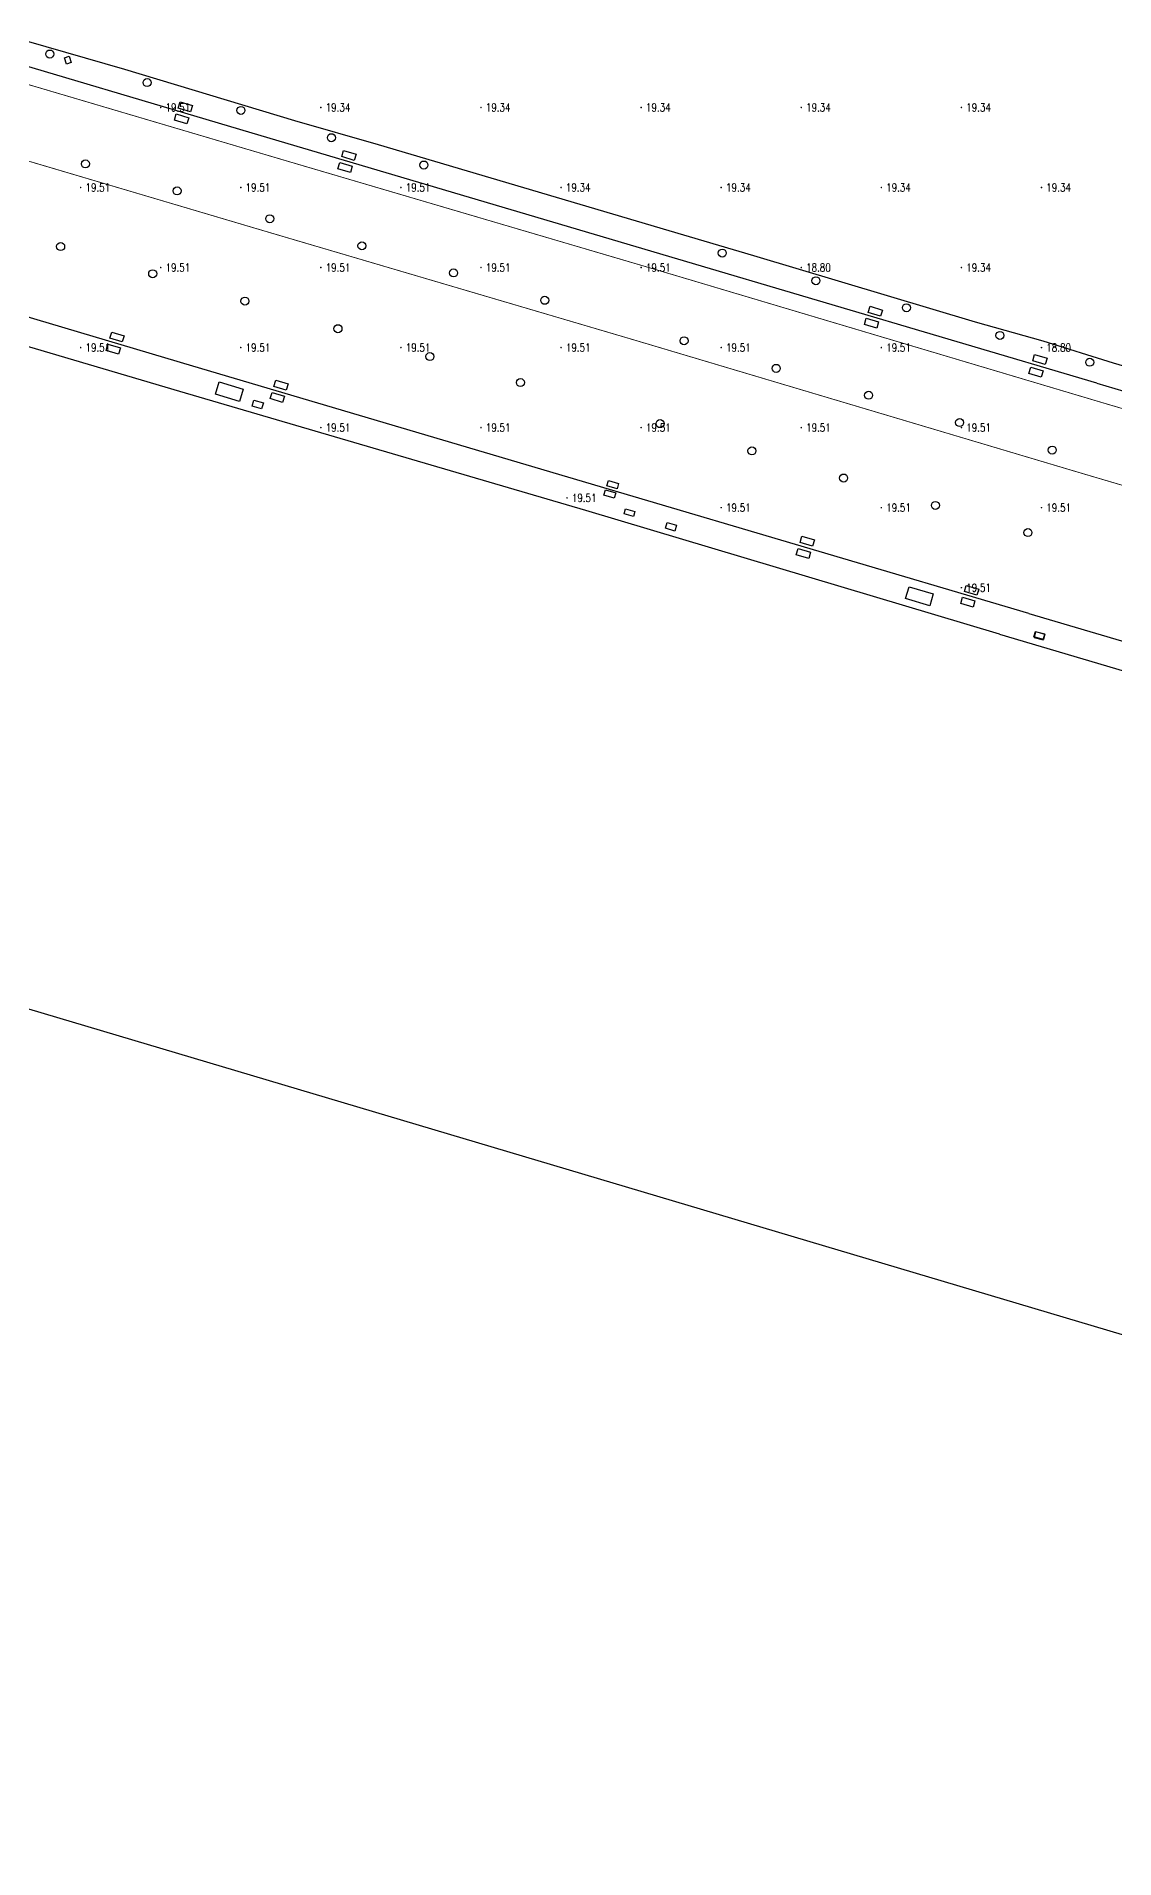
# Model space of a CAD drawing. Extents: x 404846 to 408477, y 3390929 to 3392894.
# Drawn here: x 405675.8 to 405810.5, y 3391535.6 to 3391763.3 of the extents above; entities that cross this region are included whole.
import ezdxf
from ezdxf.enums import TextEntityAlignment as Align

# ---------------------------------------------------------------- set-up
doc = ezdxf.new("R2010")
doc.units = 0
doc.header["$LTSCALE"] = 0.5
doc.layers.get('0').update_dxf_attribs({"linetype": 'CONTINUOUS'})
for name, color, linetype in [('3221', 6, 'CONTINUOUS'), ('DLSS', 4, 'CONTINUOUS'), ('FZTZ', 7, 'CONTINUOUS'), ('GCD', 1, 'CONTINUOUS'), ('GXYZ', 2, 'CONTINUOUS'), ('JMD', 6, 'CONTINUOUS'), ('作业范围', 7, 'CONTINUOUS')]:
    doc.layers.add(name, color=color, linetype=linetype)
doc.styles.add('HZ', font='rs.shx', dxfattribs={"width": 0.8, "bigfont": 'hztxt.shx'})
doc.linetypes.add('444', pattern='A,4.5,[145,AAA.SHX,S=1,R=0,X=0,Y=1],4.5,-0.5,[146,AAA.SHX,S=1,R=0,X=0,Y=0],-0.5', length=10)

# ---------------------------------------------------------------- blocks, each defined once
blk = doc.blocks.new('gc188')
blk.add_circle((0, 0), 1)
blk = doc.blocks.new('GC200')
at = {"linetype": 'Continuous', "const_width": 0.2, "flags": 128}
blk.add_lwpolyline([(-0.1, 0, 1), (0.1, 0, 1)], format="xyb", close=True, dxfattribs=at)

msp = doc.modelspace()

# ---------------------------------------------------------------- linework, layer by layer
at = {"layer": '3221', "color": 6}
for points in [[(405808.271, 3391719.92, 19.638), (405755.923, 3391735.408, 19.444), (405703.904, 3391750.827, 19.773), (405664.588, 3391762.512, 19.232), (405624.546, 3391774.342, 19.286), (405597.958, 3391782.252, 18.799), (405537.022, 3391800.27, 19.391), (405483.245, 3391816.195, 19.304), (405444.497, 3391827.698, 19.281)], [(405799.769, 3391691.15, 19.638), (405747.411, 3391706.641, 19.444), (405695.378, 3391722.064, 19.773), (405656.041, 3391733.755, 19.232), (405616.046, 3391745.571, 19.286), (405589.403, 3391753.498, 18.799), (405528.516, 3391771.501, 19.391), (405474.726, 3391787.429, 19.304), (405435.959, 3391798.939, 19.281), (405401.029, 3391809.303, 19.363)], [(405808.271, 3391719.92, 19.638), (405830.758, 3391713.274, 19.26), (405874.14, 3391700.367, 19.474), (405924.657, 3391685.396, 19.144), (405936.752, 3391681.798, 19.114), (405972.082, 3391671.265, 19.695), (405994.146, 3391664.784, 19.216), (406010.252, 3391660.021, 18.977), (406061.062, 3391644.905, 19.137), (406101.252, 3391633.013, 19.101)], [(405799.769, 3391691.15, 19.638), (405822.229, 3391684.512, 19.26), (405865.595, 3391671.61, 19.474), (405916.122, 3391656.635, 19.144), (405928.2, 3391653.043, 19.114), (405928.181, 3391653.049, 19.114), (405963.569, 3391642.499, 19.695), (405985.618, 3391635.987, 19.216), (406001.709, 3391631.191, 18.977), (406052.507, 3391616.15, 19.137), (406092.74, 3391604.246, 19.101), (406092.747, 3391604.244, 19.101), (406123.114, 3391595.266, 19.424), (406154.17, 3391585.997, 19.424), (406187.854, 3391576.04, 19.394)]]:
    msp.add_polyline3d(points, dxfattribs=at)
at = {"layer": 'DLSS', "linetype": 'Continuous', "const_width": 0.1, "flags": 128}
for points, elevation in [([(405707.289, 3391747.639), (405670.553, 3391758.506)], 19.662), ([(405704.692, 3391738.831), (405667.949, 3391749.719)], 19.662), ([(405753.047, 3391734.163), (405707.289, 3391747.639)], 19.703), ([(405750.421, 3391725.349), (405704.692, 3391738.831)], 19.703), ([(405809.159, 3391717.437), (405753.047, 3391734.163)], 19.644), ([(405806.556, 3391708.619), (405750.421, 3391725.349)], 19.644), ([(405809.159, 3391717.437), (405833.012, 3391710.397), (405842.857, 3391707.455), (405891.672, 3391692.952), (405935.048, 3391680.099), (405979.702, 3391666.866), (406011.617, 3391657.429)], 19.316), ([(405806.556, 3391708.619), (405830.394, 3391701.583), (405840.319, 3391698.678)], 19.344)]:
    msp.add_lwpolyline(points, dxfattribs=dict(at, elevation=elevation))
at = {"layer": 'DLSS', "linetype": 'Continuous', "flags": 128}
for points, elevation in [([(405693.741, 3391718.883), (405654.699, 3391730.443)], 19.786), ([(405744.443, 3391704.028), (405693.741, 3391718.883)], 20.003), ([(405796.109, 3391688.571), (405744.443, 3391704.028)], 20.056), ([(405796.109, 3391688.571), (405822.136, 3391680.88), (405849.063, 3391672.84)], 19.741)]:
    msp.add_lwpolyline(points, dxfattribs=dict(at, elevation=elevation))
at = {"layer": 'FZTZ', "linetype": 'Continuous', "flags": 128}
for points, elevation in [([(405679.596, 3391759.807), (405679.34, 3391760.584), (405679.924, 3391760.776), (405680.179, 3391759.999), (405679.596, 3391759.807)], 19.353), ([(405693.769, 3391755.072), (405695.317, 3391754.605), (405695.085, 3391753.833), (405693.537, 3391754.3), (405693.769, 3391755.072)], 19.299), ([(405693.307, 3391753.567), (405694.855, 3391753.1), (405694.622, 3391752.328), (405693.074, 3391752.795), (405693.307, 3391753.567)], 19.299), ([(405714.205, 3391749.004), (405715.753, 3391748.537), (405715.52, 3391747.766), (405713.972, 3391748.232), (405714.205, 3391749.004)], 19.921), ([(405713.725, 3391747.501), (405715.273, 3391747.035), (405715.04, 3391746.263), (405713.492, 3391746.73), (405713.725, 3391747.501)], 19.921), ([(405779.47, 3391728.043), (405781.018, 3391727.576), (405780.786, 3391726.805), (405779.238, 3391727.271), (405779.47, 3391728.043)], 19.455), ([(405779.949, 3391729.534), (405781.497, 3391729.067), (405781.264, 3391728.296), (405779.716, 3391728.762), (405779.949, 3391729.534)], 19.455), ([(405685.24, 3391726.323), (405686.788, 3391725.857), (405686.556, 3391725.085), (405685.007, 3391725.552), (405685.24, 3391726.323)], 19.314), ([(405684.772, 3391724.802), (405686.32, 3391724.335), (405686.087, 3391723.564), (405684.539, 3391724.03), (405684.772, 3391724.802)], 19.282), ([(405800.506, 3391723.507), (405802.055, 3391723.041), (405801.822, 3391722.269), (405800.274, 3391722.736), (405800.506, 3391723.507)], 19.072), ([(405800.018, 3391721.929), (405801.566, 3391721.463), (405801.333, 3391720.691), (405799.785, 3391721.158), (405800.018, 3391721.929)], 19.072), ([(405698.656, 3391720.093), (405701.657, 3391719.188), (405701.189, 3391717.636), (405698.188, 3391718.541), (405698.656, 3391720.093)], 18.906), ([(405705.272, 3391718.768), (405706.82, 3391718.302), (405706.588, 3391717.53), (405705.04, 3391717.997), (405705.272, 3391718.768)], 20.054), ([(405705.717, 3391720.302), (405707.265, 3391719.836), (405707.032, 3391719.064), (405705.484, 3391719.531), (405705.717, 3391720.302)], 20.111), ([(405702.995, 3391717.824), (405704.183, 3391717.459), (405703.952, 3391716.705), (405702.763, 3391717.07), (405702.995, 3391717.824)], 19.013), ([(405748.349, 3391706.73), (405747.074, 3391707.109), (405747.27, 3391707.769), (405748.545, 3391707.39), (405748.349, 3391706.73)], 19.558), ([(405747.983, 3391705.564), (405746.708, 3391705.943), (405746.904, 3391706.603), (405748.179, 3391706.224), (405747.983, 3391705.564)], 19.558), ([(405750.395, 3391703.259), (405749.245, 3391703.587), (405749.424, 3391704.218), (405750.575, 3391703.891), (405750.395, 3391703.259)], 19.938), ([(405754.628, 3391702.536), (405755.781, 3391702.193), (405755.561, 3391701.454), (405754.408, 3391701.798), (405754.628, 3391702.536)], 19.938), ([(405771.448, 3391700.809), (405772.996, 3391700.342), (405772.763, 3391699.571), (405771.215, 3391700.038), (405771.448, 3391700.809)], 19.558), ([(405770.971, 3391699.27), (405772.519, 3391698.803), (405772.286, 3391698.032), (405770.738, 3391698.498), (405770.971, 3391699.27)], 19.558), ([(405784.829, 3391694.504), (405787.834, 3391693.61), (405787.395, 3391692.131), (405784.389, 3391693.025), (405784.829, 3391694.504)], 19.353), ([(405791.965, 3391694.672), (405793.513, 3391694.205), (405793.28, 3391693.433), (405791.732, 3391693.9), (405791.965, 3391694.672)], 19.063), ([(405791.504, 3391693.183), (405793.052, 3391692.716), (405792.819, 3391691.944), (405791.271, 3391692.411), (405791.504, 3391693.183)], 19.063), ([(405800.607, 3391688.925), (405801.797, 3391688.588), (405801.599, 3391687.888), (405800.409, 3391688.225), (405800.607, 3391688.925)], 20.098), ([(405801.774, 3391688.575), (405800.616, 3391688.88), (405800.426, 3391688.161), (405801.584, 3391687.855), (405801.774, 3391688.575)], 20.099)]:
    msp.add_lwpolyline(points, close=True, dxfattribs=dict(at, elevation=elevation))
at = {"layer": 'JMD', "linetype": '444', "flags": 128}
for points, elevation in [([(405810.371, 3391722.429), (405801.555, 3391725.184), (405793.098, 3391727.565), (405765.435, 3391735.835), (405754.864, 3391738.957), (405718.55, 3391749.701), (405708.119, 3391752.72), (405686.89, 3391759.111), (405672.123, 3391763.391), (405659.61, 3391767.134), (405654.193, 3391768.81), (405648.273, 3391770.516), (405639.568, 3391773.062), (405636.587, 3391773.989), (405633.688, 3391774.755), (405627.905, 3391776.55), (405624.976, 3391777.437)], 21.467), ([(406173.196, 3391614.843), (406164.071, 3391617.546), (406149.967, 3391621.755), (406123.884, 3391629.522), (406099.832, 3391636.534), (406055.665, 3391649.763), (406013.646, 3391662.249), (405998.4, 3391666.733), (405974.247, 3391673.873), (405936.312, 3391685.139), (405846.427, 3391711.79), (405836.304, 3391714.753), (405810.371, 3391722.429)], 21.345)]:
    msp.add_lwpolyline(points, dxfattribs=dict(at, elevation=elevation))
at = {"layer": '作业范围'}
msp.add_lwpolyline([(408477.137, 3391790.398), (408067.337, 3390929.379), (404846.358, 3391888.38), (405152.269, 3392894.287)], close=True, dxfattribs=at)

# ---------------------------------------------------------------- block references
at = {"layer": 'GCD', "linetype": 'Continuous'}
ref = msp.add_blockref('GC200', (405691.358, 3391754.379, 19.51), dxfattribs=dict(at, xscale=0.5, yscale=0.5, zscale=0.5))
ref.add_attrib('height', '19.51', dxfattribs={"linetype": 'Continuous', "height": 1, "style": 'HZ', "width": 0.8}).set_placement((405691.958, 3391754.379, 19.51), align=Align.MIDDLE_LEFT)
ref = msp.add_blockref('GC200', (405711.358, 3391754.379, 19.336), dxfattribs=dict(at, xscale=0.5, yscale=0.5, zscale=0.5))
ref.add_attrib('height', '19.34', dxfattribs={"linetype": 'Continuous', "height": 1, "style": 'HZ', "width": 0.8}).set_placement((405711.958, 3391754.379, 19.336), align=Align.MIDDLE_LEFT)
ref = msp.add_blockref('GC200', (405731.358, 3391754.379, 19.336), dxfattribs=dict(at, xscale=0.5, yscale=0.5, zscale=0.5))
ref.add_attrib('height', '19.34', dxfattribs={"linetype": 'Continuous', "height": 1, "style": 'HZ', "width": 0.8}).set_placement((405731.958, 3391754.379, 19.336), align=Align.MIDDLE_LEFT)
ref = msp.add_blockref('GC200', (405751.358, 3391754.379, 19.336), dxfattribs=dict(at, xscale=0.5, yscale=0.5, zscale=0.5))
ref.add_attrib('height', '19.34', dxfattribs={"linetype": 'Continuous', "height": 1, "style": 'HZ', "width": 0.8}).set_placement((405751.958, 3391754.379, 19.336), align=Align.MIDDLE_LEFT)
ref = msp.add_blockref('GC200', (405771.358, 3391754.379, 19.336), dxfattribs=dict(at, xscale=0.5, yscale=0.5, zscale=0.5))
ref.add_attrib('height', '19.34', dxfattribs={"linetype": 'Continuous', "height": 1, "style": 'HZ', "width": 0.8}).set_placement((405771.958, 3391754.379, 19.336), align=Align.MIDDLE_LEFT)
ref = msp.add_blockref('GC200', (405791.358, 3391754.379, 19.336), dxfattribs=dict(at, xscale=0.5, yscale=0.5, zscale=0.5))
ref.add_attrib('height', '19.34', dxfattribs={"linetype": 'Continuous', "height": 1, "style": 'HZ', "width": 0.8}).set_placement((405791.958, 3391754.379, 19.336), align=Align.MIDDLE_LEFT)
ref = msp.add_blockref('GC200', (405681.358, 3391744.379, 19.51), dxfattribs=dict(at, xscale=0.5, yscale=0.5, zscale=0.5))
ref.add_attrib('height', '19.51', dxfattribs={"linetype": 'Continuous', "height": 1, "style": 'HZ', "width": 0.8}).set_placement((405681.958, 3391744.379, 19.51), align=Align.MIDDLE_LEFT)
ref = msp.add_blockref('GC200', (405701.358, 3391744.379, 19.51), dxfattribs=dict(at, xscale=0.5, yscale=0.5, zscale=0.5))
ref.add_attrib('height', '19.51', dxfattribs={"linetype": 'Continuous', "height": 1, "style": 'HZ', "width": 0.8}).set_placement((405701.958, 3391744.379, 19.51), align=Align.MIDDLE_LEFT)
ref = msp.add_blockref('GC200', (405721.358, 3391744.379, 19.51), dxfattribs=dict(at, xscale=0.5, yscale=0.5, zscale=0.5))
ref.add_attrib('height', '19.51', dxfattribs={"linetype": 'Continuous', "height": 1, "style": 'HZ', "width": 0.8}).set_placement((405721.958, 3391744.379, 19.51), align=Align.MIDDLE_LEFT)
ref = msp.add_blockref('GC200', (405741.358, 3391744.379, 19.336), dxfattribs=dict(at, xscale=0.5, yscale=0.5, zscale=0.5))
ref.add_attrib('height', '19.34', dxfattribs={"linetype": 'Continuous', "height": 1, "style": 'HZ', "width": 0.8}).set_placement((405741.958, 3391744.379, 19.336), align=Align.MIDDLE_LEFT)
ref = msp.add_blockref('GC200', (405761.358, 3391744.379, 19.336), dxfattribs=dict(at, xscale=0.5, yscale=0.5, zscale=0.5))
ref.add_attrib('height', '19.34', dxfattribs={"linetype": 'Continuous', "height": 1, "style": 'HZ', "width": 0.8}).set_placement((405761.958, 3391744.379, 19.336), align=Align.MIDDLE_LEFT)
ref = msp.add_blockref('GC200', (405781.358, 3391744.379, 19.336), dxfattribs=dict(at, xscale=0.5, yscale=0.5, zscale=0.5))
ref.add_attrib('height', '19.34', dxfattribs={"linetype": 'Continuous', "height": 1, "style": 'HZ', "width": 0.8}).set_placement((405781.958, 3391744.379, 19.336), align=Align.MIDDLE_LEFT)
ref = msp.add_blockref('GC200', (405801.358, 3391744.379, 19.336), dxfattribs=dict(at, xscale=0.5, yscale=0.5, zscale=0.5))
ref.add_attrib('height', '19.34', dxfattribs={"linetype": 'Continuous', "height": 1, "style": 'HZ', "width": 0.8}).set_placement((405801.958, 3391744.379, 19.336), align=Align.MIDDLE_LEFT)
ref = msp.add_blockref('GC200', (405691.358, 3391734.379, 19.51), dxfattribs=dict(at, xscale=0.5, yscale=0.5, zscale=0.5))
ref.add_attrib('height', '19.51', dxfattribs={"linetype": 'Continuous', "height": 1, "style": 'HZ', "width": 0.8}).set_placement((405691.958, 3391734.379, 19.51), align=Align.MIDDLE_LEFT)
ref = msp.add_blockref('GC200', (405711.358, 3391734.379, 19.51), dxfattribs=dict(at, xscale=0.5, yscale=0.5, zscale=0.5))
ref.add_attrib('height', '19.51', dxfattribs={"linetype": 'Continuous', "height": 1, "style": 'HZ', "width": 0.8}).set_placement((405711.958, 3391734.379, 19.51), align=Align.MIDDLE_LEFT)
ref = msp.add_blockref('GC200', (405731.358, 3391734.379, 19.51), dxfattribs=dict(at, xscale=0.5, yscale=0.5, zscale=0.5))
ref.add_attrib('height', '19.51', dxfattribs={"linetype": 'Continuous', "height": 1, "style": 'HZ', "width": 0.8}).set_placement((405731.958, 3391734.379, 19.51), align=Align.MIDDLE_LEFT)
ref = msp.add_blockref('GC200', (405751.358, 3391734.379, 19.51), dxfattribs=dict(at, xscale=0.5, yscale=0.5, zscale=0.5))
ref.add_attrib('height', '19.51', dxfattribs={"linetype": 'Continuous', "height": 1, "style": 'HZ', "width": 0.8}).set_placement((405751.958, 3391734.379, 19.51), align=Align.MIDDLE_LEFT)
ref = msp.add_blockref('GC200', (405771.358, 3391734.379, 18.8), dxfattribs=dict(at, xscale=0.5, yscale=0.5, zscale=0.5))
ref.add_attrib('height', '18.80', dxfattribs={"linetype": 'Continuous', "height": 1, "style": 'HZ', "width": 0.8}).set_placement((405771.958, 3391734.379, 18.8), align=Align.MIDDLE_LEFT)
ref = msp.add_blockref('GC200', (405791.358, 3391734.379, 19.336), dxfattribs=dict(at, xscale=0.5, yscale=0.5, zscale=0.5))
ref.add_attrib('height', '19.34', dxfattribs={"linetype": 'Continuous', "height": 1, "style": 'HZ', "width": 0.8}).set_placement((405791.958, 3391734.379, 19.336), align=Align.MIDDLE_LEFT)
ref = msp.add_blockref('GC200', (405681.358, 3391724.379, 19.51), dxfattribs=dict(at, xscale=0.5, yscale=0.5, zscale=0.5))
ref.add_attrib('height', '19.51', dxfattribs={"linetype": 'Continuous', "height": 1, "style": 'HZ', "width": 0.8}).set_placement((405681.958, 3391724.379, 19.51), align=Align.MIDDLE_LEFT)
ref = msp.add_blockref('GC200', (405701.358, 3391724.379, 19.51), dxfattribs=dict(at, xscale=0.5, yscale=0.5, zscale=0.5))
ref.add_attrib('height', '19.51', dxfattribs={"linetype": 'Continuous', "height": 1, "style": 'HZ', "width": 0.8}).set_placement((405701.958, 3391724.379, 19.51), align=Align.MIDDLE_LEFT)
ref = msp.add_blockref('GC200', (405721.358, 3391724.379, 19.51), dxfattribs=dict(at, xscale=0.5, yscale=0.5, zscale=0.5))
ref.add_attrib('height', '19.51', dxfattribs={"linetype": 'Continuous', "height": 1, "style": 'HZ', "width": 0.8}).set_placement((405721.958, 3391724.379, 19.51), align=Align.MIDDLE_LEFT)
ref = msp.add_blockref('GC200', (405741.358, 3391724.379, 19.51), dxfattribs=dict(at, xscale=0.5, yscale=0.5, zscale=0.5))
ref.add_attrib('height', '19.51', dxfattribs={"linetype": 'Continuous', "height": 1, "style": 'HZ', "width": 0.8}).set_placement((405741.958, 3391724.379, 19.51), align=Align.MIDDLE_LEFT)
ref = msp.add_blockref('GC200', (405761.358, 3391724.379, 19.51), dxfattribs=dict(at, xscale=0.5, yscale=0.5, zscale=0.5))
ref.add_attrib('height', '19.51', dxfattribs={"linetype": 'Continuous', "height": 1, "style": 'HZ', "width": 0.8}).set_placement((405761.958, 3391724.379, 19.51), align=Align.MIDDLE_LEFT)
ref = msp.add_blockref('GC200', (405781.358, 3391724.379, 19.51), dxfattribs=dict(at, xscale=0.5, yscale=0.5, zscale=0.5))
ref.add_attrib('height', '19.51', dxfattribs={"linetype": 'Continuous', "height": 1, "style": 'HZ', "width": 0.8}).set_placement((405781.958, 3391724.379, 19.51), align=Align.MIDDLE_LEFT)
ref = msp.add_blockref('GC200', (405801.358, 3391724.379, 18.8), dxfattribs=dict(at, xscale=0.5, yscale=0.5, zscale=0.5))
ref.add_attrib('height', '18.80', dxfattribs={"linetype": 'Continuous', "height": 1, "style": 'HZ', "width": 0.8}).set_placement((405801.958, 3391724.379, 18.8), align=Align.MIDDLE_LEFT)
ref = msp.add_blockref('GC200', (405711.358, 3391714.379, 19.51), dxfattribs=dict(at, xscale=0.5, yscale=0.5, zscale=0.5))
ref.add_attrib('height', '19.51', dxfattribs={"linetype": 'Continuous', "height": 1, "style": 'HZ', "width": 0.8}).set_placement((405711.958, 3391714.379, 19.51), align=Align.MIDDLE_LEFT)
ref = msp.add_blockref('GC200', (405731.358, 3391714.379, 19.51), dxfattribs=dict(at, xscale=0.5, yscale=0.5, zscale=0.5))
ref.add_attrib('height', '19.51', dxfattribs={"linetype": 'Continuous', "height": 1, "style": 'HZ', "width": 0.8}).set_placement((405731.958, 3391714.379, 19.51), align=Align.MIDDLE_LEFT)
ref = msp.add_blockref('GC200', (405751.358, 3391714.379, 19.51), dxfattribs=dict(at, xscale=0.5, yscale=0.5, zscale=0.5))
ref.add_attrib('height', '19.51', dxfattribs={"linetype": 'Continuous', "height": 1, "style": 'HZ', "width": 0.8}).set_placement((405751.958, 3391714.379, 19.51), align=Align.MIDDLE_LEFT)
ref = msp.add_blockref('GC200', (405771.358, 3391714.379, 19.51), dxfattribs=dict(at, xscale=0.5, yscale=0.5, zscale=0.5))
ref.add_attrib('height', '19.51', dxfattribs={"linetype": 'Continuous', "height": 1, "style": 'HZ', "width": 0.8}).set_placement((405771.958, 3391714.379, 19.51), align=Align.MIDDLE_LEFT)
ref = msp.add_blockref('GC200', (405791.358, 3391714.379, 19.51), dxfattribs=dict(at, xscale=0.5, yscale=0.5, zscale=0.5))
ref.add_attrib('height', '19.51', dxfattribs={"linetype": 'Continuous', "height": 1, "style": 'HZ', "width": 0.8}).set_placement((405791.958, 3391714.379, 19.51), align=Align.MIDDLE_LEFT)
ref = msp.add_blockref('GC200', (405742.1, 3391705.6, 19.51), dxfattribs=dict(at, xscale=0.5, yscale=0.5, zscale=0.5))
ref.add_attrib('height', '19.51', dxfattribs={"linetype": 'Continuous', "height": 1, "style": 'HZ', "width": 0.8}).set_placement((405742.7, 3391705.6, 19.51), align=Align.MIDDLE_LEFT)
ref = msp.add_blockref('GC200', (405761.358, 3391704.379, 19.51), dxfattribs=dict(at, xscale=0.5, yscale=0.5, zscale=0.5))
ref.add_attrib('height', '19.51', dxfattribs={"linetype": 'Continuous', "height": 1, "style": 'HZ', "width": 0.8}).set_placement((405761.958, 3391704.379, 19.51), align=Align.MIDDLE_LEFT)
ref = msp.add_blockref('GC200', (405781.358, 3391704.379, 19.51), dxfattribs=dict(at, xscale=0.5, yscale=0.5, zscale=0.5))
ref.add_attrib('height', '19.51', dxfattribs={"linetype": 'Continuous', "height": 1, "style": 'HZ', "width": 0.8}).set_placement((405781.958, 3391704.379, 19.51), align=Align.MIDDLE_LEFT)
ref = msp.add_blockref('GC200', (405801.358, 3391704.379, 19.51), dxfattribs=dict(at, xscale=0.5, yscale=0.5, zscale=0.5))
ref.add_attrib('height', '19.51', dxfattribs={"linetype": 'Continuous', "height": 1, "style": 'HZ', "width": 0.8}).set_placement((405801.958, 3391704.379, 19.51), align=Align.MIDDLE_LEFT)
ref = msp.add_blockref('GC200', (405791.358, 3391694.379, 19.51), dxfattribs=dict(at, xscale=0.5, yscale=0.5, zscale=0.5))
ref.add_attrib('height', '19.51', dxfattribs={"linetype": 'Continuous', "height": 1, "style": 'HZ', "width": 0.8}).set_placement((405791.958, 3391694.379, 19.51), align=Align.MIDDLE_LEFT)
at = {"layer": 'GXYZ', "linetype": 'Continuous', "xscale": 0.5, "yscale": 0.5}
for p in [(405677.507, 3391761.057, 19.339), (405689.662, 3391757.489, 19.324), (405701.377, 3391754.016, 19.175), (405712.672, 3391750.604, 19.799), (405681.962, 3391747.331, 19.469), (405724.221, 3391747.19, 19.949), (405693.405, 3391743.962, 19.307), (405704.978, 3391740.472, 19.799), (405678.86, 3391737.006, 19.464), (405716.486, 3391737.091, 19.884), (405761.492, 3391736.186, 19.401), (405690.354, 3391733.601, 19.194), (405727.927, 3391733.706, 19.841), (405773.193, 3391732.734, 19.401), (405701.875, 3391730.178, 18.88), (405739.313, 3391730.282, 19.876), (405784.497, 3391729.353, 19.31), (405713.497, 3391726.739, 18.566), (405756.724, 3391725.226, 19.331), (405796.173, 3391725.891, 19.31), (405724.975, 3391723.263, 19.538), (405768.225, 3391721.785, 19.331), (405807.384, 3391722.546, 19.635), (405736.286, 3391720.011, 19.846), (405779.762, 3391718.416, 19.331), (405753.721, 3391714.874, 19.579), (405791.134, 3391715.017, 19.366), (405765.195, 3391711.473, 19.455), (405802.695, 3391711.578, 19.384), (405776.641, 3391708.081, 19.455), (405788.114, 3391704.656, 19.393), (405799.662, 3391701.256, 19.434)]:
    msp.add_blockref('gc188', p, dxfattribs=at)

doc.saveas('drawing.dxf')
